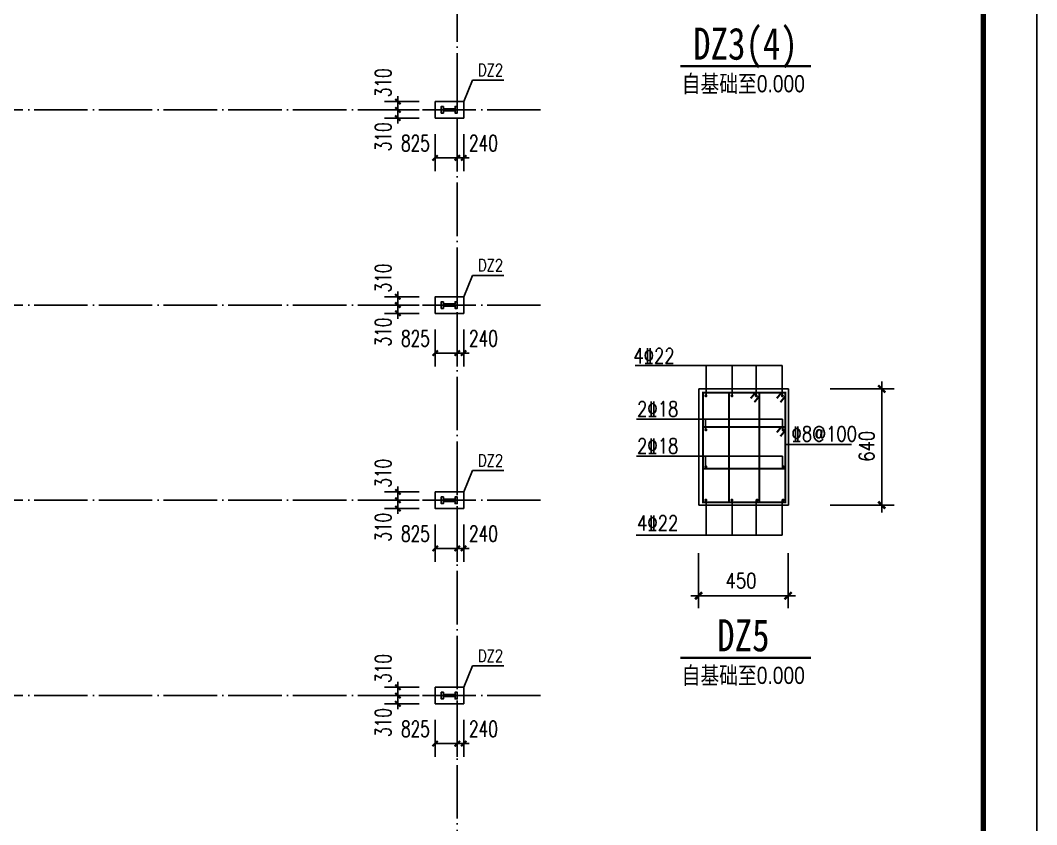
# Model space of a CAD drawing. Extents: x 37237700 to 37865026, y 138877 to 347670.
# Drawn here: x 37373450 to 37411453, y 260814 to 290889 of the extents above; entities that cross this region are included whole.
import ezdxf
from ezdxf.enums import TextEntityAlignment as Align

# ---------------------------------------------------------------- set-up
doc = ezdxf.new("R2010")
doc.units = 0
doc.header["$LTSCALE"] = 1000
doc.header["$MEASUREMENT"] = 0
doc.linetypes.add('ACAD_ISO04W100', pattern=[30.5, 24, -3, 0.5, -3])
doc.linetypes.add('DOTE', pattern=[2.42, 2, -0.2, 0.02, -0.2])
doc.layers.get('0').update_dxf_attribs({"linetype": 'CONTINUOUS'})
doc.layers.get('DEFPOINTS').update_dxf_attribs({"linetype": 'CONTINUOUS'})
for name, color, linetype in [('205', 253, 'CONTINUOUS'), ('BD', 255, 'CONTINUOUS'), ('DOTE', 1, 'ACAD_ISO04W100'), ('OR', 7, 'CONTINUOUS'), ('PUB_DIM', 3, 'CONTINUOUS'), ('PUB_HZ', 7, 'CONTINUOUS'), ('PUB_TEXT', 7, 'CONTINUOUS'), ('PUB_TITLE', 4, 'CONTINUOUS'), ('PUB_WZ', 7, 'CONTINUOUS'), ('ZAX1', 3, 'CONTINUOUS')]:
    doc.layers.add(name, color=color, linetype=linetype)
doc.styles.add('-ARIAL', font='arial.ttf', dxfattribs={"width": 0.8})
doc.styles.add('-宋体', font='', dxfattribs={"width": 0.8})
doc.styles.add('_HZTXT', font='txt.shx', dxfattribs={"width": 0.8, "bigfont": 'hztxt.shx'})
doc.styles.add('_TCH_DIM_T3', font='SIMPLEX', dxfattribs={"width": 0.705882, "bigfont": 'GBCBIG'})
doc.styles.add('DIM_FONT', font='SIMPLEX.shx', dxfattribs={"width": 0.8})
doc.styles.get('-宋体').set_extended_font_data('SimSun')
doc.dimstyles.new('_TCH_ARCH&&200', dxfattribs={"dimtxt": 595, "dimasz": 200, "dimexe": 500, "dimexo": 600, "dimgap": 252.5, "dimtad": 1, "dimdec": 0, "dimzin": 0, "dimdsep": 46, "dimtxsty": '_TCH_DIM_T3', "dimblk": 'ARCHTICK', "dimcen": 0.09, "dimclrt": 7, "dimazin": 2, "dimtfac": 1, "dimtdec": 0, "dimtix": 1, "dimtmove": 2, "dimatfit": 3, "dimfxl": 1, "dimtolj": 1, "dimtzin": 0, "dimarcsym": 0})

# ---------------------------------------------------------------- blocks, each defined once
blk = doc.blocks.new('_DIMX')
blk.add_line((-150, 0), (150, 0))
at = {"const_width": 50}
blk.add_lwpolyline([(-70, -70), (70, 70)], dxfattribs=at)
blk = doc.blocks.new('_ArchTick')
at = {"color": 0, "linetype": 'ByBlock', "const_width": 0.4}
blk.add_lwpolyline([(-0.5, -0.5), (0.5, 0.5)], dxfattribs=at)
blk = doc.blocks.new('*D1389')
at = {"layer": 'DEFPOINTS', "color": 0}
for p in [(37387567, 287543), (37388963, 287543), (37388963, 287233)]:
    blk.add_point(p, dxfattribs=at)
at = {"layer": 'PUB_DIM', "color": 0, "lineweight": -2}
for p, q in [((37387567, 287543), (37387567, 287743)), ((37388363, 287543), (37387067, 287543)), ((37387567, 287233), (37387567, 287543)), ((37388363, 287233), (37387067, 287233)), ((37387567, 287233), (37387567, 287033))]:
    blk.add_line(p, q, dxfattribs=at)
at = {"layer": 'PUB_DIM', "color": 0, "lineweight": -2, "xscale": 200, "yscale": 200, "zscale": 200}
for p, rotation in [((37387567, 287543), 270), ((37387567, 287233), 90)]:
    blk.add_blockref('_ArchTick', p, dxfattribs=dict(at, rotation=rotation))
at = {"layer": 'PUB_DIM', "color": 7, "insert": (37387017, 286533), "char_height": 595, "attachment_point": 5, "rotation": 90, "style": '_TCH_DIM_T3'}
blk.add_mtext('\\A1;310', dxfattribs=at)
blk = doc.blocks.new('*D1390')
at = {"layer": 'DEFPOINTS', "color": 0}
for p in [(37387567, 287853), (37388963, 287853), (37388963, 287543)]:
    blk.add_point(p, dxfattribs=at)
at = {"layer": 'PUB_DIM', "color": 0, "lineweight": -2}
for p, q in [((37388363, 287853), (37387067, 287853)), ((37387567, 287853), (37387567, 288053)), ((37387567, 287543), (37387567, 287853)), ((37388363, 287543), (37387067, 287543)), ((37387567, 287543), (37387567, 287343))]:
    blk.add_line(p, q, dxfattribs=at)
at = {"layer": 'PUB_DIM', "color": 0, "lineweight": -2, "xscale": 200, "yscale": 200, "zscale": 200}
for p, rotation in [((37387567, 287853), 270), ((37387567, 287543), 90)]:
    blk.add_blockref('_ArchTick', p, dxfattribs=dict(at, rotation=rotation))
at = {"layer": 'PUB_DIM', "color": 7, "insert": (37387017, 288553), "char_height": 595, "attachment_point": 5, "rotation": 90, "style": '_TCH_DIM_T3'}
blk.add_mtext('\\A1;310', dxfattribs=at)
blk = doc.blocks.new('*D1391')
at = {"layer": 'DEFPOINTS', "color": 0}
for p in [(37389788, 287233), (37390028, 287233), (37390028, 285745)]:
    blk.add_point(p, dxfattribs=at)
at = {"layer": 'PUB_DIM', "color": 0, "lineweight": -2}
for p, q in [((37389788, 286633), (37389788, 285245)), ((37390028, 286633), (37390028, 285245)), ((37389788, 285745), (37389588, 285745)), ((37389788, 285745), (37390028, 285745)), ((37390028, 285745), (37390228, 285745))]:
    blk.add_line(p, q, dxfattribs=at)
at = {"layer": 'PUB_DIM', "color": 0, "lineweight": -2, "xscale": 200, "yscale": 200, "zscale": 200}
blk.add_blockref('_ArchTick', (37389788, 285745), dxfattribs=at)
at = {"layer": 'PUB_DIM', "color": 0, "lineweight": -2, "xscale": 200, "yscale": 200, "zscale": 200, "rotation": 180}
blk.add_blockref('_ArchTick', (37390028, 285745), dxfattribs=at)
at = {"layer": 'PUB_DIM', "color": 7, "insert": (37390768, 286295), "char_height": 595, "attachment_point": 5, "style": '_TCH_DIM_T3'}
blk.add_mtext('\\A1;240', dxfattribs=at)
blk = doc.blocks.new('*D1392')
at = {"layer": 'DEFPOINTS', "color": 0}
for p in [(37388963, 287233), (37389788, 287233), (37389788, 285745)]:
    blk.add_point(p, dxfattribs=at)
at = {"layer": 'PUB_DIM', "color": 0, "lineweight": -2}
for p, q in [((37388963, 286633), (37388963, 285245)), ((37389788, 286633), (37389788, 285245)), ((37388963, 285745), (37389788, 285745))]:
    blk.add_line(p, q, dxfattribs=at)
at = {"layer": 'PUB_DIM', "color": 0, "lineweight": -2, "xscale": 200, "yscale": 200, "zscale": 200, "rotation": 180}
blk.add_blockref('_ArchTick', (37388963, 285745), dxfattribs=at)
at = {"layer": 'PUB_DIM', "color": 0, "lineweight": -2, "xscale": 200, "yscale": 200, "zscale": 200}
blk.add_blockref('_ArchTick', (37389788, 285745), dxfattribs=at)
at = {"layer": 'PUB_DIM', "color": 7, "insert": (37388223, 286295), "char_height": 595, "attachment_point": 5, "style": '_TCH_DIM_T3'}
blk.add_mtext('\\A1;825', dxfattribs=at)
blk = doc.blocks.new('*D1401')
at = {"layer": 'DEFPOINTS', "color": 0}
for p in [(37387567, 280243), (37388963, 280243), (37388963, 279933)]:
    blk.add_point(p, dxfattribs=at)
at = {"layer": 'PUB_DIM', "color": 0, "lineweight": -2}
for p, q in [((37388363, 280243), (37387067, 280243)), ((37387567, 280243), (37387567, 280443)), ((37387567, 279933), (37387567, 280243)), ((37388363, 279933), (37387067, 279933)), ((37387567, 279933), (37387567, 279733))]:
    blk.add_line(p, q, dxfattribs=at)
at = {"layer": 'PUB_DIM', "color": 0, "lineweight": -2, "xscale": 200, "yscale": 200, "zscale": 200}
for p, rotation in [((37387567, 280243), 270), ((37387567, 279933), 90)]:
    blk.add_blockref('_ArchTick', p, dxfattribs=dict(at, rotation=rotation))
at = {"layer": 'PUB_DIM', "color": 7, "insert": (37387017, 279233), "char_height": 595, "attachment_point": 5, "rotation": 90, "style": '_TCH_DIM_T3'}
blk.add_mtext('\\A1;310', dxfattribs=at)
blk = doc.blocks.new('*D1402')
at = {"layer": 'DEFPOINTS', "color": 0}
for p in [(37387567, 280553), (37388963, 280553), (37388963, 280243)]:
    blk.add_point(p, dxfattribs=at)
at = {"layer": 'PUB_DIM', "color": 0, "lineweight": -2}
for p, q in [((37388363, 280553), (37387067, 280553)), ((37387567, 280553), (37387567, 280753)), ((37387567, 280243), (37387567, 280553)), ((37388363, 280243), (37387067, 280243)), ((37387567, 280243), (37387567, 280043))]:
    blk.add_line(p, q, dxfattribs=at)
at = {"layer": 'PUB_DIM', "color": 0, "lineweight": -2, "xscale": 200, "yscale": 200, "zscale": 200}
for p, rotation in [((37387567, 280553), 270), ((37387567, 280243), 90)]:
    blk.add_blockref('_ArchTick', p, dxfattribs=dict(at, rotation=rotation))
at = {"layer": 'PUB_DIM', "color": 7, "insert": (37387017, 281253), "char_height": 595, "attachment_point": 5, "rotation": 90, "style": '_TCH_DIM_T3'}
blk.add_mtext('\\A1;310', dxfattribs=at)
blk = doc.blocks.new('*D1403')
at = {"layer": 'DEFPOINTS', "color": 0}
for p in [(37389788, 279933), (37390028, 279933), (37390028, 278445)]:
    blk.add_point(p, dxfattribs=at)
at = {"layer": 'PUB_DIM', "color": 0, "lineweight": -2}
for p, q in [((37389788, 279333), (37389788, 277945)), ((37390028, 279333), (37390028, 277945)), ((37389788, 278445), (37389588, 278445)), ((37389788, 278445), (37390028, 278445)), ((37390028, 278445), (37390228, 278445))]:
    blk.add_line(p, q, dxfattribs=at)
at = {"layer": 'PUB_DIM', "color": 0, "lineweight": -2, "xscale": 200, "yscale": 200, "zscale": 200}
blk.add_blockref('_ArchTick', (37389788, 278445), dxfattribs=at)
at = {"layer": 'PUB_DIM', "color": 0, "lineweight": -2, "xscale": 200, "yscale": 200, "zscale": 200, "rotation": 180}
blk.add_blockref('_ArchTick', (37390028, 278445), dxfattribs=at)
at = {"layer": 'PUB_DIM', "color": 7, "insert": (37390768, 278995), "char_height": 595, "attachment_point": 5, "style": '_TCH_DIM_T3'}
blk.add_mtext('\\A1;240', dxfattribs=at)
blk = doc.blocks.new('*D1404')
at = {"layer": 'DEFPOINTS', "color": 0}
for p in [(37388963, 279933), (37389788, 279933), (37389788, 278445)]:
    blk.add_point(p, dxfattribs=at)
at = {"layer": 'PUB_DIM', "color": 0, "lineweight": -2}
for p, q in [((37388963, 279333), (37388963, 277945)), ((37389788, 279333), (37389788, 277945)), ((37388963, 278445), (37389788, 278445))]:
    blk.add_line(p, q, dxfattribs=at)
at = {"layer": 'PUB_DIM', "color": 0, "lineweight": -2, "xscale": 200, "yscale": 200, "zscale": 200, "rotation": 180}
blk.add_blockref('_ArchTick', (37388963, 278445), dxfattribs=at)
at = {"layer": 'PUB_DIM', "color": 0, "lineweight": -2, "xscale": 200, "yscale": 200, "zscale": 200}
blk.add_blockref('_ArchTick', (37389788, 278445), dxfattribs=at)
at = {"layer": 'PUB_DIM', "color": 7, "insert": (37388223, 278995), "char_height": 595, "attachment_point": 5, "style": '_TCH_DIM_T3'}
blk.add_mtext('\\A1;825', dxfattribs=at)
blk = doc.blocks.new('*D1413')
at = {"layer": 'DEFPOINTS', "color": 0}
for p in [(37387567, 272943), (37388963, 272943), (37388963, 272633)]:
    blk.add_point(p, dxfattribs=at)
at = {"layer": 'PUB_DIM', "color": 0, "lineweight": -2}
for p, q in [((37388363, 272943), (37387067, 272943)), ((37387567, 272943), (37387567, 273143)), ((37387567, 272633), (37387567, 272943)), ((37388363, 272633), (37387067, 272633)), ((37387567, 272633), (37387567, 272433))]:
    blk.add_line(p, q, dxfattribs=at)
at = {"layer": 'PUB_DIM', "color": 0, "lineweight": -2, "xscale": 200, "yscale": 200, "zscale": 200}
for p, rotation in [((37387567, 272943), 270), ((37387567, 272633), 90)]:
    blk.add_blockref('_ArchTick', p, dxfattribs=dict(at, rotation=rotation))
at = {"layer": 'PUB_DIM', "color": 7, "insert": (37387017, 271933), "char_height": 595, "attachment_point": 5, "rotation": 90, "style": '_TCH_DIM_T3'}
blk.add_mtext('\\A1;310', dxfattribs=at)
blk = doc.blocks.new('*D1414')
at = {"layer": 'DEFPOINTS', "color": 0}
for p in [(37387567, 273253), (37388963, 273253), (37388963, 272943)]:
    blk.add_point(p, dxfattribs=at)
at = {"layer": 'PUB_DIM', "color": 0, "lineweight": -2}
for p, q in [((37388363, 273253), (37387067, 273253)), ((37387567, 273253), (37387567, 273453)), ((37387567, 272943), (37387567, 273253)), ((37388363, 272943), (37387067, 272943)), ((37387567, 272943), (37387567, 272743))]:
    blk.add_line(p, q, dxfattribs=at)
at = {"layer": 'PUB_DIM', "color": 0, "lineweight": -2, "xscale": 200, "yscale": 200, "zscale": 200}
for p, rotation in [((37387567, 273253), 270), ((37387567, 272943), 90)]:
    blk.add_blockref('_ArchTick', p, dxfattribs=dict(at, rotation=rotation))
at = {"layer": 'PUB_DIM', "color": 7, "insert": (37387017, 273953), "char_height": 595, "attachment_point": 5, "rotation": 90, "style": '_TCH_DIM_T3'}
blk.add_mtext('\\A1;310', dxfattribs=at)
blk = doc.blocks.new('*D1415')
at = {"layer": 'DEFPOINTS', "color": 0}
for p in [(37389788, 272633), (37390028, 272633), (37390028, 271145)]:
    blk.add_point(p, dxfattribs=at)
at = {"layer": 'PUB_DIM', "color": 0, "lineweight": -2}
for p, q in [((37389788, 272033), (37389788, 270645)), ((37390028, 272033), (37390028, 270645)), ((37389788, 271145), (37389588, 271145)), ((37389788, 271145), (37390028, 271145)), ((37390028, 271145), (37390228, 271145))]:
    blk.add_line(p, q, dxfattribs=at)
at = {"layer": 'PUB_DIM', "color": 0, "lineweight": -2, "xscale": 200, "yscale": 200, "zscale": 200}
blk.add_blockref('_ArchTick', (37389788, 271145), dxfattribs=at)
at = {"layer": 'PUB_DIM', "color": 0, "lineweight": -2, "xscale": 200, "yscale": 200, "zscale": 200, "rotation": 180}
blk.add_blockref('_ArchTick', (37390028, 271145), dxfattribs=at)
at = {"layer": 'PUB_DIM', "color": 7, "insert": (37390768, 271695), "char_height": 595, "attachment_point": 5, "style": '_TCH_DIM_T3'}
blk.add_mtext('\\A1;240', dxfattribs=at)
blk = doc.blocks.new('*D1416')
at = {"layer": 'DEFPOINTS', "color": 0}
for p in [(37388963, 272633), (37389788, 272633), (37389788, 271145)]:
    blk.add_point(p, dxfattribs=at)
at = {"layer": 'PUB_DIM', "color": 0, "lineweight": -2}
for p, q in [((37388963, 272033), (37388963, 270645)), ((37389788, 272033), (37389788, 270645)), ((37388963, 271145), (37389788, 271145))]:
    blk.add_line(p, q, dxfattribs=at)
at = {"layer": 'PUB_DIM', "color": 0, "lineweight": -2, "xscale": 200, "yscale": 200, "zscale": 200, "rotation": 180}
blk.add_blockref('_ArchTick', (37388963, 271145), dxfattribs=at)
at = {"layer": 'PUB_DIM', "color": 0, "lineweight": -2, "xscale": 200, "yscale": 200, "zscale": 200}
blk.add_blockref('_ArchTick', (37389788, 271145), dxfattribs=at)
at = {"layer": 'PUB_DIM', "color": 7, "insert": (37388223, 271695), "char_height": 595, "attachment_point": 5, "style": '_TCH_DIM_T3'}
blk.add_mtext('\\A1;825', dxfattribs=at)
blk = doc.blocks.new('*D1425')
at = {"layer": 'DEFPOINTS', "color": 0}
for p in [(37387567, 265643), (37388963, 265643), (37388963, 265333)]:
    blk.add_point(p, dxfattribs=at)
at = {"layer": 'PUB_DIM', "color": 0, "lineweight": -2}
for p, q in [((37387567, 265643), (37387567, 265843)), ((37388363, 265643), (37387067, 265643)), ((37388363, 265333), (37387067, 265333)), ((37387567, 265333), (37387567, 265643)), ((37387567, 265333), (37387567, 265133))]:
    blk.add_line(p, q, dxfattribs=at)
at = {"layer": 'PUB_DIM', "color": 0, "lineweight": -2, "xscale": 200, "yscale": 200, "zscale": 200}
for p, rotation in [((37387567, 265643), 270), ((37387567, 265333), 90)]:
    blk.add_blockref('_ArchTick', p, dxfattribs=dict(at, rotation=rotation))
at = {"layer": 'PUB_DIM', "color": 7, "insert": (37387017, 264633), "char_height": 595, "attachment_point": 5, "rotation": 90, "style": '_TCH_DIM_T3'}
blk.add_mtext('\\A1;310', dxfattribs=at)
blk = doc.blocks.new('*D1426')
at = {"layer": 'DEFPOINTS', "color": 0}
for p in [(37387567, 265953), (37388963, 265953), (37388963, 265643)]:
    blk.add_point(p, dxfattribs=at)
at = {"layer": 'PUB_DIM', "color": 0, "lineweight": -2}
for p, q in [((37387567, 265953), (37387567, 266153)), ((37388363, 265953), (37387067, 265953)), ((37387567, 265643), (37387567, 265953)), ((37388363, 265643), (37387067, 265643)), ((37387567, 265643), (37387567, 265443))]:
    blk.add_line(p, q, dxfattribs=at)
at = {"layer": 'PUB_DIM', "color": 0, "lineweight": -2, "xscale": 200, "yscale": 200, "zscale": 200}
for p, rotation in [((37387567, 265953), 270), ((37387567, 265643), 90)]:
    blk.add_blockref('_ArchTick', p, dxfattribs=dict(at, rotation=rotation))
at = {"layer": 'PUB_DIM', "color": 7, "insert": (37387017, 266653), "char_height": 595, "attachment_point": 5, "rotation": 90, "style": '_TCH_DIM_T3'}
blk.add_mtext('\\A1;310', dxfattribs=at)
blk = doc.blocks.new('*D1427')
at = {"layer": 'DEFPOINTS', "color": 0}
for p in [(37389788, 265333), (37390028, 265333), (37390028, 263845)]:
    blk.add_point(p, dxfattribs=at)
at = {"layer": 'PUB_DIM', "color": 0, "lineweight": -2}
for p, q in [((37389788, 264733), (37389788, 263345)), ((37390028, 264733), (37390028, 263345)), ((37389788, 263845), (37389588, 263845)), ((37389788, 263845), (37390028, 263845)), ((37390028, 263845), (37390228, 263845))]:
    blk.add_line(p, q, dxfattribs=at)
at = {"layer": 'PUB_DIM', "color": 0, "lineweight": -2, "xscale": 200, "yscale": 200, "zscale": 200}
blk.add_blockref('_ArchTick', (37389788, 263845), dxfattribs=at)
at = {"layer": 'PUB_DIM', "color": 0, "lineweight": -2, "xscale": 200, "yscale": 200, "zscale": 200, "rotation": 180}
blk.add_blockref('_ArchTick', (37390028, 263845), dxfattribs=at)
at = {"layer": 'PUB_DIM', "color": 7, "insert": (37390768, 264395), "char_height": 595, "attachment_point": 5, "style": '_TCH_DIM_T3'}
blk.add_mtext('\\A1;240', dxfattribs=at)
blk = doc.blocks.new('*D1428')
at = {"layer": 'DEFPOINTS', "color": 0}
for p in [(37388963, 265333), (37389788, 265333), (37389788, 263845)]:
    blk.add_point(p, dxfattribs=at)
at = {"layer": 'PUB_DIM', "color": 0, "lineweight": -2}
for p, q in [((37388963, 264733), (37388963, 263345)), ((37389788, 264733), (37389788, 263345)), ((37388963, 263845), (37389788, 263845))]:
    blk.add_line(p, q, dxfattribs=at)
at = {"layer": 'PUB_DIM', "color": 0, "lineweight": -2, "xscale": 200, "yscale": 200, "zscale": 200, "rotation": 180}
blk.add_blockref('_ArchTick', (37388963, 263845), dxfattribs=at)
at = {"layer": 'PUB_DIM', "color": 0, "lineweight": -2, "xscale": 200, "yscale": 200, "zscale": 200}
blk.add_blockref('_ArchTick', (37389788, 263845), dxfattribs=at)
at = {"layer": 'PUB_DIM', "color": 7, "insert": (37388223, 264395), "char_height": 595, "attachment_point": 5, "style": '_TCH_DIM_T3'}
blk.add_mtext('\\A1;825', dxfattribs=at)

msp = doc.modelspace()

# ---------------------------------------------------------------- hatches: boundary and pattern name
for points in [[(37389268.2, 287667.8), (37389188.2, 287667.8), (37389188.2, 287417.8), (37389268.2, 287417.8), (37389268.2, 287502.8), (37389708.2, 287502.8), (37389708.2, 287417.8), (37389788.2, 287417.8), (37389788.2, 287667.8), (37389708.2, 287667.8), (37389708.2, 287582.8), (37389268.2, 287582.8)], [(37389268.2, 280367.8), (37389188.2, 280367.8), (37389188.2, 280117.8), (37389268.2, 280117.8), (37389268.2, 280202.8), (37389708.2, 280202.8), (37389708.2, 280117.8), (37389788.2, 280117.8), (37389788.2, 280367.8), (37389708.2, 280367.8), (37389708.2, 280282.8), (37389268.2, 280282.8)], [(37389268.2, 273067.8), (37389188.2, 273067.8), (37389188.2, 272817.8), (37389268.2, 272817.8), (37389268.2, 272902.8), (37389708.2, 272902.8), (37389708.2, 272817.8), (37389788.2, 272817.8), (37389788.2, 273067.8), (37389708.2, 273067.8), (37389708.2, 272982.8), (37389268.2, 272982.8)], [(37389268.2, 265767.8), (37389188.2, 265767.8), (37389188.2, 265517.8), (37389268.2, 265517.8), (37389268.2, 265602.8), (37389708.2, 265602.8), (37389708.2, 265517.8), (37389788.2, 265517.8), (37389788.2, 265767.8), (37389708.2, 265767.8), (37389708.2, 265682.8), (37389268.2, 265682.8)]]:
    msp.add_hatch(color=256).paths.add_polyline_path(points)

# ---------------------------------------------------------------- linework, layer by layer
for p, q in [((37390028.2, 287852.8), (37390353.3, 288654)), ((37390353.3, 288654), (37391524.6, 288654)), ((37390028.2, 280552.8), (37390353.3, 281354)), ((37390353.3, 281354), (37391524.6, 281354)), ((37398818.9, 277106.1), (37402168.9, 277106.1)), ((37398818.9, 272761), (37398818.9, 277106.1)), ((37402168.9, 277106.1), (37402168.9, 272761)), ((37390028.2, 273252.8), (37390353.3, 274054)), ((37390353.3, 274054), (37391524.6, 274054)), ((37402168.9, 272761), (37398818.9, 272761)), ((37398818.9, 272761), (37402168.9, 272761)), ((37390028.2, 265952.8), (37390353.3, 266754)), ((37390353.3, 266754), (37391524.6, 266754))]:
    msp.add_line(p, q)
at = {"color": 0, "linetype": 'ByBlock'}
for p, q in [((37403730.4, 277107.9), (37406129.5, 277107.9)), ((37405660.8, 272764.8), (37405660.8, 277106.1)), ((37403730.4, 272762.9), (37406129.5, 272762.9)), ((37398808.8, 270970.3), (37398808.8, 268904.4)), ((37402158.8, 270970.3), (37402158.8, 268904.4)), ((37398810.7, 269373.2), (37402156.9, 269373.2))]:
    msp.add_line(p, q, dxfattribs=at)
for points in [[(37390028.2, 287232.8), (37388963.2, 287232.8), (37388963.2, 287852.8), (37390028.2, 287852.8)], [(37390028.2, 279932.8), (37388963.2, 279932.8), (37388963.2, 280552.8), (37390028.2, 280552.8)], [(37390028.2, 272632.8), (37388963.2, 272632.8), (37388963.2, 273252.8), (37390028.2, 273252.8)], [(37390028.2, 265332.8), (37388963.2, 265332.8), (37388963.2, 265952.8), (37390028.2, 265952.8)]]:
    msp.add_lwpolyline(points, close=True)
for points in [[(37389268.2, 287667.8), (37389188.2, 287667.8), (37389188.2, 287417.8), (37389268.2, 287417.8), (37389268.2, 287502.8), (37389708.2, 287502.8), (37389708.2, 287417.8), (37389788.2, 287417.8), (37389788.2, 287667.8), (37389708.2, 287667.8), (37389708.2, 287582.8), (37389268.2, 287582.8), (37389268.2, 287667.8)], [(37389268.2, 280367.8), (37389188.2, 280367.8), (37389188.2, 280117.8), (37389268.2, 280117.8), (37389268.2, 280202.8), (37389708.2, 280202.8), (37389708.2, 280117.8), (37389788.2, 280117.8), (37389788.2, 280367.8), (37389708.2, 280367.8), (37389708.2, 280282.8), (37389268.2, 280282.8), (37389268.2, 280367.8)], [(37389268.2, 273067.8), (37389188.2, 273067.8), (37389188.2, 272817.8), (37389268.2, 272817.8), (37389268.2, 272902.8), (37389708.2, 272902.8), (37389708.2, 272817.8), (37389788.2, 272817.8), (37389788.2, 273067.8), (37389708.2, 273067.8), (37389708.2, 272982.8), (37389268.2, 272982.8), (37389268.2, 273067.8)], [(37389268.2, 265767.8), (37389188.2, 265767.8), (37389188.2, 265517.8), (37389268.2, 265517.8), (37389268.2, 265602.8), (37389708.2, 265602.8), (37389708.2, 265517.8), (37389788.2, 265517.8), (37389788.2, 265767.8), (37389708.2, 265767.8), (37389708.2, 265682.8), (37389268.2, 265682.8), (37389268.2, 265767.8)]]:
    msp.add_lwpolyline(points)
at = {"const_width": 80}
for points in [[(37399947.7, 276960.8), (37399947.7, 272867)], [(37401080.7, 276960.8), (37401080.7, 272867)], [(37398972.6, 275685.2), (37402055.8, 275685.2)], [(37398972.6, 274122.4), (37402055.8, 274122.4)]]:
    msp.add_lwpolyline(points, dxfattribs=at)
at = {"layer": '205', "const_width": 84.4}
for points in [[(37398132.1, 289178.2), (37403015, 289178.2)], [(37398130.6, 267056.6), (37403013.5, 267056.6)]]:
    msp.add_lwpolyline(points, dxfattribs=at)
at = {"layer": 'BD'}
msp.add_line((37402050, 275023), (37404531.1, 275023), dxfattribs=at)
at = {"layer": 'BD', "const_width": 75}
msp.add_lwpolyline([(37398972.6, 276960.8), (37402055.8, 276960.8), (37402055.8, 272867), (37398972.6, 272867), (37398972.6, 276960.8)], dxfattribs=at)
at = {"layer": 'BD', "const_width": 56.3}
for points in [[(37399055.9, 276849.4, 1), (37399112.1, 276849.4, 1)], [(37400031, 276849.4, 1), (37400087.2, 276849.4, 1)], [(37400941.2, 276849.4, 1), (37400997.4, 276849.4, 1)], [(37401916.3, 276849.4, 1), (37401972.5, 276849.4, 1)], [(37399055.9, 275578.3, 1), (37399112.1, 275578.3, 1)], [(37401944.1, 275578.3, 1), (37402000.4, 275578.3, 1)], [(37399055.9, 274196.8, 1), (37399112.1, 274196.8, 1)], [(37401944.1, 274196.8, 1), (37402000.4, 274196.8, 1)], [(37399055.9, 272950.5, 1), (37399112.1, 272950.5, 1)], [(37400031, 272950.5, 1), (37400087.2, 272950.5, 1)], [(37400969, 272950.5, 1), (37401025.3, 272950.5, 1)], [(37401944.1, 272950.5, 1), (37402000.4, 272950.5, 1)]]:
    msp.add_lwpolyline(points, format="xyb", close=True, dxfattribs=at)
at = {"layer": 'DEFPOINTS', "color": 0, "linetype": 'ByBlock'}
for p in [(37403167.9, 277107.9), (37405660.8, 277107.9), (37403167.9, 272762.9), (37398818.4, 271532.8), (37402168.4, 271532.8), (37402158.8, 269373.2)]:
    msp.add_point(p, dxfattribs=at)
at = {"layer": 'DOTE', "linetype": 'DOTE'}
for p, q in [((37389788.2, 333220.2), (37389788.2, 256309.1)), ((37392905.4, 287542.8), (37336554.2, 287542.8)), ((37392905.4, 280242.8), (37336554.2, 280242.8)), ((37392905.4, 272942.8), (37336554.2, 272942.8)), ((37392905.4, 265642.8), (37336554.2, 265642.8))]:
    msp.add_line(p, q, dxfattribs=at)
at = {"layer": 'OR'}
for p, q in [((37401938.7, 277985.2), (37396445.5, 277985.2)), ((37399093.9, 276877), (37399093.9, 277985.2)), ((37400069.1, 276877), (37400069.1, 277985.2)), ((37400963.6, 276877), (37400963.6, 277985.2)), ((37401938.7, 276877), (37401938.7, 277985.2)), ((37399093.9, 271638.8), (37399093.9, 272962.6)), ((37400069.1, 271638.8), (37400069.1, 272962.6)), ((37400963.6, 271638.8), (37400963.6, 272962.6)), ((37401938.7, 271638.8), (37401938.7, 272962.6)), ((37401938.7, 271638.8), (37396475.1, 271638.8))]:
    msp.add_line(p, q, dxfattribs=at)
at = {"layer": 'OR', "const_width": 75}
for points in [[(37400936.5, 276967.2), (37400761.2, 276753.9)], [(37401072, 276822.8), (37400896.7, 276609.4)], [(37401911.6, 276967.2), (37401736.3, 276753.9)], [(37402047.2, 276822.8), (37401871.8, 276609.4)], [(37401911.6, 275691.7), (37401736.3, 275478.4)], [(37402047.2, 275547.3), (37401871.8, 275333.9)]]:
    msp.add_lwpolyline(points, dxfattribs=at)
at = {"layer": 'PUB_TITLE'}
msp.add_lwpolyline([(37327453.5, 228870), (37411453.5, 228870), (37411453.5, 347670), (37327453.5, 347670)], close=True, dxfattribs=at)
at = {"layer": 'PUB_TITLE', "const_width": 200}
msp.add_lwpolyline([(37329453.5, 230870), (37409453.5, 230870), (37409453.5, 342670), (37329453.5, 342670)], close=True, dxfattribs=at)
at = {"layer": 'ZAX1'}
for p, q in [((37401944.1, 275978.8), (37396488.9, 275978.8)), ((37399073.8, 275578.3), (37399073.8, 275978.8)), ((37401944.1, 275578.3), (37401944.1, 275978.8)), ((37401944.1, 274597.3), (37396488.9, 274597.3)), ((37399073.8, 274196.8), (37399073.8, 274597.3)), ((37401944.1, 274196.8), (37401944.1, 274597.3))]:
    msp.add_line(p, q, dxfattribs=at)

# ---------------------------------------------------------------- block references
at = {"color": 0, "linetype": 'ByBlock', "xscale": 1.875, "yscale": 1.875, "zscale": 1.875}
for p, rotation in [((37405660.8, 277107.9), 90), ((37405660.8, 272762.9), 270), ((37398808.8, 269373.2), 180)]:
    msp.add_blockref('_DIMX', p, dxfattribs=dict(at, rotation=rotation))
msp.add_blockref('_DIMX', (37402158.8, 269373.2), dxfattribs=at)

# ---------------------------------------------------------------- texts
at = {"style": 'DIM_FONT', "width": 0.8}
for p in [(37390560.5, 288806.1), (37390560.5, 281506.1), (37390560.5, 274206.1), (37390560.5, 266906.1)]:
    msp.add_text('DZ2', height=450, dxfattribs=at).set_placement(p)
at = {"color": 7, "linetype": 'ByBlock', "insert": (37405098.3, 274962.1), "char_height": 562.5, "attachment_point": 5, "rotation": 90, "style": 'DIM_FONT'}
msp.add_mtext('640', dxfattribs=at)
at = {"color": 7, "linetype": 'ByBlock', "insert": (37400399.7, 269935.7), "char_height": 562.5, "attachment_point": 5, "style": 'DIM_FONT'}
msp.add_mtext('450', dxfattribs=at)
at = {"layer": 'PUB_HZ', "style": '-ARIAL', "width": 0.8}
for p in [(37400483.1, 288531.1), (37400481.5, 266409.6)]:
    msp.add_text('自基础至0.000', height=643.2, dxfattribs=at).set_placement(p, align=Align.MIDDLE)
at = {"layer": 'PUB_TEXT', "style": '_HZTXT', "width": 0.8}
for s, p in [('4%%13222', (37396373.7, 278063.5)), ('2%%13218', (37396511.2, 276077.9)), ('%%1328@100', (37402285.6, 275145.4)), ('2%%13218', (37396511.2, 274696.5)), ('4%%13222', (37396511.2, 271812.3))]:
    msp.add_text(s, height=562.5, dxfattribs=at).set_placement(p)
at = {"layer": 'PUB_WZ', "style": '-宋体', "width": 0.8}
for s, p in [('DZ3(4)', (37398606, 289416.3)), ('DZ5', (37399504.8, 267294.7))]:
    msp.add_text(s, height=1200, dxfattribs=at).set_placement(p)

# ---------------------------------------------------------------- dimensions: what is measured, and where the dimension line sits
at = {"layer": 'PUB_DIM'}
for base, p1, p2, angle, picture, middle in [((37387567.4, 287852.8), (37388963.2, 287542.8), (37388963.2, 287852.8), 90, '*D1390', (37387017.4, 288552.8)), ((37387567.4, 287542.8), (37388963.2, 287232.8), (37388963.2, 287542.8), 90, '*D1389', (37387017.4, 286532.8)), ((37389788.2, 285744.5), (37388963.2, 287232.8), (37389788.2, 287232.8), 0, '*D1392', (37388223.2, 286294.5)), ((37390028.2, 285744.5), (37389788.2, 287232.8), (37390028.2, 287232.8), 0, '*D1391', (37390768.2, 286294.5)), ((37387567.4, 280552.8), (37388963.2, 280242.8), (37388963.2, 280552.8), 90, '*D1402', (37387017.4, 281252.8)), ((37387567.4, 280242.8), (37388963.2, 279932.8), (37388963.2, 280242.8), 90, '*D1401', (37387017.4, 279232.8)), ((37389788.2, 278444.5), (37388963.2, 279932.8), (37389788.2, 279932.8), 0, '*D1404', (37388223.2, 278994.5)), ((37390028.2, 278444.5), (37389788.2, 279932.8), (37390028.2, 279932.8), 0, '*D1403', (37390768.2, 278994.5)), ((37387567.4, 273252.8), (37388963.2, 272942.8), (37388963.2, 273252.8), 90, '*D1414', (37387017.4, 273952.8)), ((37387567.4, 272942.8), (37388963.2, 272632.8), (37388963.2, 272942.8), 90, '*D1413', (37387017.4, 271932.8)), ((37389788.2, 271144.5), (37388963.2, 272632.8), (37389788.2, 272632.8), 0, '*D1416', (37388223.2, 271694.5)), ((37390028.2, 271144.5), (37389788.2, 272632.8), (37390028.2, 272632.8), 0, '*D1415', (37390768.2, 271694.5)), ((37387567.4, 265952.8), (37388963.2, 265642.8), (37388963.2, 265952.8), 90, '*D1426', (37387017.4, 266652.8)), ((37387567.4, 265642.8), (37388963.2, 265332.8), (37388963.2, 265642.8), 90, '*D1425', (37387017.4, 264632.8)), ((37389788.2, 263844.5), (37388963.2, 265332.8), (37389788.2, 265332.8), 0, '*D1428', (37388223.2, 264394.5)), ((37390028.2, 263844.5), (37389788.2, 265332.8), (37390028.2, 265332.8), 0, '*D1427', (37390768.2, 264394.5))]:
    dim = msp.add_linear_dim(base=base, p1=p1, p2=p2, angle=angle, dimstyle='_TCH_ARCH&&200', dxfattribs=at)
    dim.commit()
    dim.dimension.update_dxf_attribs({"geometry": picture, "text_midpoint": middle, "dimtype": 129})

doc.saveas('drawing.dxf')
